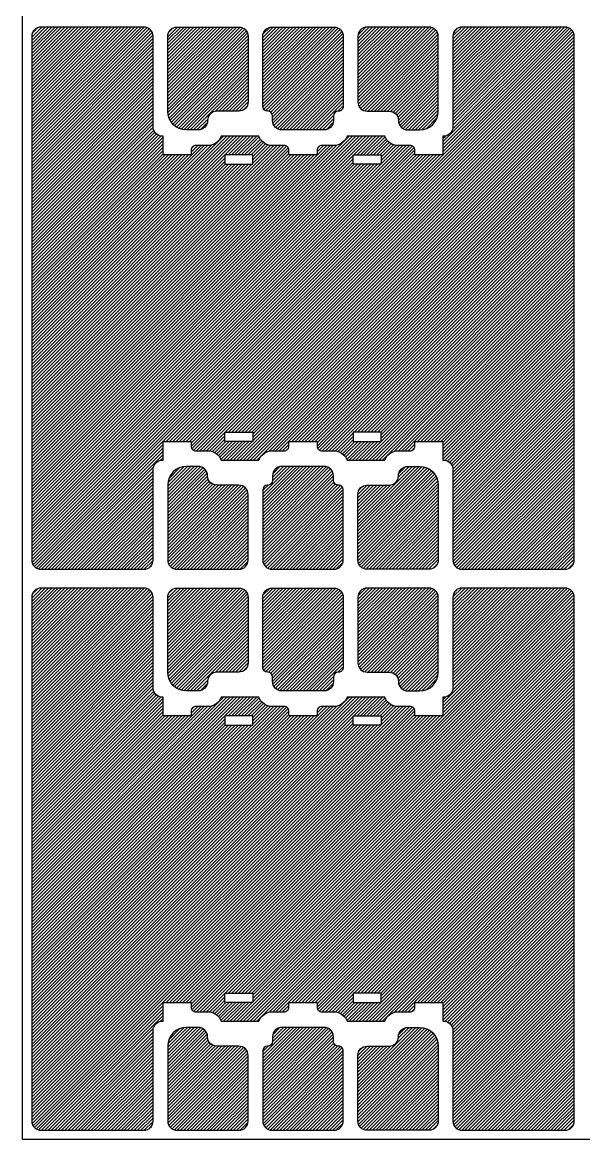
# Model space of a CAD drawing. Header units: inches. Extents: x 0 to 187, y 0 to 163.
# Drawn here: x 0 to 30, y 0 to 59.8 of the extents above; entities that cross this region are included whole.
import ezdxf

# ---------------------------------------------------------------- set-up
doc = ezdxf.new("R2010")
doc.units = ezdxf.units.IN
doc.header["$MEASUREMENT"] = 0
doc.layers.add('glassOutline', color=7, linetype='Continuous')
doc.layers.add('TC-etch-lines-chemical', color=1, linetype='Continuous')

msp = doc.modelspace()

# ---------------------------------------------------------------- hatches: boundary and pattern name
at = {"layer": 'TC-etch-lines-chemical'}
h = msp.add_hatch(dxfattribs=at)
h.set_pattern_fill('ANSI31', color=256, style=0)
h.set_pattern_definition([(45, (-7.3e-15, 30), (-0.0883883476483184, 0.0883883476483184), [])])
edge = h.paths.add_edge_path()
edge.add_arc((0.9999999999999856, 31.00000000000001), 0.4999999999999997, 180, 270)
edge.add_line((0.9999999999999853, 30.50000000000001), (6.489999999998689, 30.5))
edge.add_arc((6.48999999999869, 31), 0.5, 270, 360)
edge.add_line((6.98999999999869, 31), (6.989999999998693, 35.83885572853004))
edge.add_arc((7.489999999998693, 35.83885572853004), 0.5, 90, 180, ccw=False)
edge.add_line((7.489999999998693, 36.33885572853004), (7.520002012284958, 36.33885572853004))
edge.add_line((7.520002012284958, 36.33885572853004), (7.520002012284962, 37.33885572853004))
edge.add_line((7.520002012284962, 37.33885572853004), (9.020002012284964, 37.33885572853004))
edge.add_line((9.020002012284964, 37.33885572853004), (9.020002012284964, 37.08885572853004))
edge.add_arc((9.270002124145792, 37.08885584039085), 0.2500001118608527, 180.0000256365994, 270.0001078869533)
edge.add_line((9.270002594891642, 36.83885572853044), (9.920002012281916, 36.8388557285324))
edge.add_arc((9.920002012284074, 36.08885572853241), 0.7499999999999916, 19.471220634298277, 90.00000000016479, ccw=False)
edge.add_line((10.62710879347145, 36.33885572853004), (12.6428932188135, 36.33885572853004))
edge.add_arc((13.35000000000088, 36.08885572853241), 0.7499999999999927, 89.99999999983521, 160.5287793657017, ccw=False)
edge.add_line((13.35000000000304, 36.8388557285324), (13.99999941739332, 36.83885572853044))
edge.add_arc((13.99999988813917, 37.08885584039085), 0.2500001118608492, 269.9998921130474, 359.9999743634015)
edge.add_line((14.24999999999999, 37.08885572853004), (14.24999999999999, 37.33885572853004))
edge.add_line((14.24999999999999, 37.33885572853004), (15.74999999999999, 37.33885572853004))
edge.add_line((15.74999999999999, 37.33885572853004), (15.75, 37.0888557285992))
edge.add_arc((16.00000006164092, 37.08885579024017), 0.2500000616409253, 180.0000141270651, 270.0000963774182)
edge.add_line((16.00000048216684, 36.83885572859959), (16.64999590772899, 36.83885614751178))
edge.add_arc((16.64999637147589, 36.08885612789521), 0.7500000196167245, 19.47118774470988, 90.00003542765239, ccw=False)
edge.add_line((17.35710331466589, 36.33885572853004), (19.37289258043118, 36.33885572853004))
edge.add_arc((20.07999936161857, 36.08885572853241), 0.7499999999999991, 89.99999999983481, 160.5287793657013, ccw=False)
edge.add_line((20.07999936162073, 36.8388557285324), (20.72999877901101, 36.83885572853044))
edge.add_arc((20.72999924975686, 37.08885584039085), 0.2500001118608492, 269.9998921130474, 359.9999743634015)
edge.add_line((20.97999936161768, 37.08885572853004), (20.97999936161768, 37.33885572853004))
edge.add_line((20.97999936161768, 37.33885572853004), (22.47999936161768, 37.33885572853004))
edge.add_line((22.47999936161768, 37.33885572853004), (22.47999936161768, 36.33885572853004))
edge.add_line((22.47999936161768, 36.33885572853004), (22.51000000000129, 36.33885572853004))
edge.add_arc((22.51000000000129, 35.83885572853004), 0.5000000000000001, 0, 90, ccw=False)
edge.add_line((23.01000000000129, 35.83885572853004), (23.01000000000129, 31))
edge.add_arc((23.51000000000129, 31), 0.5, 180, 270)
edge.add_line((23.51000000000129, 30.5), (29, 30.5))
edge.add_arc((29, 31), 0.5, 270, 360)
edge.add_line((29.5, 31), (29.5, 58.99999999999909))
edge.add_arc((29, 58.99999999999909), 0.5, 0, 90.00000000000001)
edge.add_line((29, 59.49999999999909), (23.51000000000129, 59.49999999999909))
edge.add_arc((23.51000000000129, 58.99999999999909), 0.5, 90, 180)
edge.add_line((23.01000000000129, 58.99999999999909), (23.01000000000129, 54.16114427146906))
edge.add_arc((22.51000000000129, 54.16114427146906), 0.5000000000000001, 270, 360, ccw=False)
edge.add_line((22.51000000000129, 53.66114427146906), (22.47999936161768, 53.66114427146906))
edge.add_line((22.47999936161768, 53.66114427146906), (22.47999936161768, 52.66114427146906))
edge.add_line((22.47999936161768, 52.66114427146906), (20.97999936161768, 52.66114427146906))
edge.add_line((20.97999936161768, 52.66114427146906), (20.97999936161768, 52.91114427146906))
edge.add_arc((20.72999924975686, 52.91114415960825), 0.2500001118608488, 2.5636598695e-05, 90.00010788695249)
edge.add_line((20.72999877901101, 53.16114427146865), (20.07999936162073, 53.16114427146669))
edge.add_arc((20.07999936161857, 53.91114427146669), 0.7499999999999996, 199.4712206342987, 270.00000000016524, ccw=False)
edge.add_line((19.37289258043118, 53.66114427146906), (17.35710331466589, 53.66114427146904))
edge.add_arc((16.64999637147589, 53.91114387210388), 0.7500000196167244, 269.99996457234766, 340.5288122552902, ccw=False)
edge.add_line((16.64999590772899, 53.1611438524873), (16.00000048216684, 53.1611442713995))
edge.add_arc((16.00000006164092, 52.91114420975893), 0.2500000616409265, 89.99990362258201, 179.9999858729351)
edge.add_line((15.75, 52.91114427139989), (15.74999999999999, 52.66114427146906))
edge.add_line((15.74999999999999, 52.66114427146906), (14.24999999999999, 52.66114427146906))
edge.add_line((14.24999999999999, 52.66114427146906), (14.24999999999999, 52.91114427146906))
edge.add_arc((13.99999988813917, 52.91114415960825), 0.2500001118608488, 2.5636598695e-05, 90.00010788695249)
edge.add_line((13.99999941739332, 53.16114427146865), (13.35000000000304, 53.16114427146669))
edge.add_arc((13.35000000000088, 53.91114427146668), 0.7499999999999933, 199.4712206342982, 270.00000000016485, ccw=False)
edge.add_line((12.6428932188135, 53.66114427146906), (10.62710879347145, 53.66114427146906))
edge.add_arc((9.920002012284074, 53.91114427146668), 0.749999999999992, 269.9999999998351, 340.5287793657017, ccw=False)
edge.add_line((9.920002012281916, 53.16114427146669), (9.270002594891642, 53.16114427146865))
edge.add_arc((9.270002124145792, 52.91114415960824), 0.2500001118608523, 89.9998921130465, 179.9999743634005)
edge.add_line((9.020002012284964, 52.91114427146906), (9.020002012284964, 52.66114427146906))
edge.add_line((9.020002012284964, 52.66114427146906), (7.520002012284962, 52.66114427146906))
edge.add_line((7.520002012284962, 52.66114427146906), (7.520002012284958, 53.66114427146906))
edge.add_line((7.520002012284958, 53.66114427146906), (7.489999999998693, 53.66114427146906))
edge.add_arc((7.489999999998693, 54.16114427146906), 0.5, 180, 270, ccw=False)
edge.add_line((6.989999999998693, 54.16114427146906), (6.98999999999869, 58.99999999999909))
edge.add_arc((6.48999999999869, 58.99999999999909), 0.5, 0, 90.00000000000001)
edge.add_line((6.48999999999869, 59.49999999999909), (0.9999999999999858, 59.49999999999908))
edge.add_arc((0.9999999999999856, 58.99999999999908), 0.4999999999999997, 90.00000000000004, 180)
edge.add_line((0.499999999999986, 58.99999999999908), (0.499999999999986, 31))
h.paths.add_polyline_path([(17.67999936869018, 52.66114427146885), (19.17999936869018, 52.66114427146885), (19.17999936869018, 52.16114427146885), (17.67999936869018, 52.16114427146885)], flags=16)
h.paths.add_polyline_path([(12.32000200521246, 52.66114427146885), (10.82000200521246, 52.66114427146885), (10.82000200521246, 52.16114427146885), (12.32000200521246, 52.16114427146885)], flags=16)
h.paths.add_polyline_path([(17.67999936869018, 37.33885572853024), (19.17999936869018, 37.33885572853024), (19.17999936869018, 37.83885572853024), (17.67999936869018, 37.83885572853024)], flags=16)
h.paths.add_polyline_path([(12.32000200521246, 37.33885572853024), (10.82000200521246, 37.33885572853024), (10.82000200521246, 37.83885572853024), (12.32000200521246, 37.83885572853024)], flags=16)
edge = h.paths.add_edge_path(flags=16)
edge.add_arc((8.270001516162278, 58.99999999999908), 0.4999999999999968, 89.9999999999996, 180.0000000000004, ccw=False)
edge.add_line((8.270001516162282, 59.49999999999908), (11.5699984838389, 59.49999999999908))
edge.add_arc((11.5699984838389, 58.99999999999908), 0.4999999999999979, 5.6101789198237384e-05, 90.00000000000023, ccw=False)
edge.add_line((12.06999848383866, 59.00000048957955), (12.07000191090191, 55.50000048957955))
edge.add_arc((11.57000191090215, 55.49999999999908), 0.5000000000000022, -89.99999999999972, 5.610178902770713e-05, ccw=False)
edge.add_line((11.57000191090215, 54.99999999999908), (10.3990978045425, 54.99999999999908))
edge.add_arc((10.3990978045425, 54.49999999999908), 0.5, 90.00000000000001, 180)
edge.add_arc((9.399097804542503, 54.49999999999908), 0.5, 270, 360, ccw=False)
edge.add_line((9.399097804542503, 53.99999999999908), (8.77000151616233, 53.99999999999908))
edge.add_arc((8.770001516162331, 54.99999999999908), 1.000000000000001, 180.0000000000006, 269.99999999999994, ccw=False)
edge.add_line((7.770001516162329, 54.99999999999907), (7.770001516162282, 58.99999999999908))
edge = h.paths.add_edge_path(flags=16)
edge.add_arc((21.7299984838377, 58.99999999999908), 0.5000000000000021, 359.999999999999, 450)
edge.add_line((21.7299984838377, 59.49999999999908), (18.43000151616108, 59.49999999999908))
edge.add_arc((18.43000151616108, 58.99999999999908), 0.5000000000000023, 90.00000000000009, 179.9999438982113)
edge.add_line((17.93000151616132, 59.00000048957954), (17.92999808909807, 55.50000048957954))
edge.add_arc((18.42999808909783, 55.49999999999908), 0.4999999999999978, 179.9999438982114, 270)
edge.add_line((18.42999808909783, 54.99999999999908), (19.60090219545748, 54.99999999999908))
edge.add_arc((19.60090219545748, 54.49999999999908), 0.5, 0, 90, ccw=False)
edge.add_arc((20.60090219545748, 54.49999999999908), 0.5, 180, 270)
edge.add_line((20.60090219545748, 53.99999999999908), (21.22999848383765, 53.99999999999908))
edge.add_arc((21.22999848383765, 54.99999999999908), 1.000000000000001, 270.0000000000001, 359.9999999999993)
edge.add_line((22.22999848383765, 54.99999999999907), (22.2299984838377, 58.99999999999907))
edge = h.paths.add_edge_path(flags=16)
edge.add_arc((8.270001516162282, 31.00000000000001), 0.5000000000000002, 179.9999999999992, 270)
edge.add_line((8.270001516162282, 30.50000000000001), (11.5699984838389, 30.50000000000001))
edge.add_arc((11.5699984838389, 31.00000000000001), 0.4999999999999997, 270, 359.9999438982114)
edge.add_line((12.06999848383866, 30.99999951041954), (12.07000191090191, 34.49999951041954))
edge.add_arc((11.57000191090215, 34.50000000000001), 0.5000000000000004, 359.9999438982114, 449.9999999999998)
edge.add_line((11.57000191090215, 35.00000000000001), (10.3990978045425, 35.00000000000001))
edge.add_arc((10.3990978045425, 35.50000000000001), 0.5, 180, 270, ccw=False)
edge.add_arc((9.399097804542503, 35.50000000000001), 0.5, 6.4e-15, 90)
edge.add_line((9.399097804542503, 36.00000000000001), (8.77000151616233, 36.00000000000001))
edge.add_arc((8.770001516162331, 35.00000000000001), 1.000000000000001, 90.00000000000006, 179.9999999999993)
edge.add_line((7.770001516162329, 35.00000000000001), (7.770001516162282, 31.00000000000001))
edge = h.paths.add_edge_path(flags=16)
edge.add_arc((21.7299984838377, 31.00000000000001), 0.5000000000000004, -90, 6.821210263296962e-13, ccw=False)
edge.add_line((21.7299984838377, 30.50000000000001), (18.43000151616108, 30.50000000000001))
edge.add_arc((18.43000151616108, 31.00000000000001), 0.5000000000000006, 180.0000561017888, 270.0000000000001, ccw=False)
edge.add_line((17.93000151616132, 30.99999951041955), (17.92999808909807, 34.49999951041954))
edge.add_arc((18.42999808909783, 34.50000000000001), 0.4999999999999996, 90, 180.0000561017888, ccw=False)
edge.add_line((18.42999808909783, 35.00000000000001), (19.60090219545748, 35.00000000000001))
edge.add_arc((19.60090219545748, 35.50000000000001), 0.5, 270, 360)
edge.add_arc((20.60090219545748, 35.50000000000001), 0.5, 90, 180, ccw=False)
edge.add_line((20.60090219545748, 36.00000000000001), (21.22999848383765, 36.00000000000001))
edge.add_arc((21.22999848383765, 35.00000000000001), 1.000000000000001, 6.821210263296962e-13, 89.99999999999989, ccw=False)
edge.add_line((22.22999848383765, 35.00000000000002), (22.2299984838377, 31.00000000000002))
edge = h.paths.add_edge_path(flags=16)
edge.add_line((13.12090420774245, 54.99999999999908), (13.10000151616267, 54.99999999999908))
edge.add_arc((13.10000151616267, 55.24999999999908), 0.2500000000000015, 180.0000000000008, 269.99999999999966, ccw=False)
edge.add_line((12.85000151616267, 55.24999999999908), (12.85000151616263, 58.99999999999906))
edge.add_arc((13.35000151616263, 58.99999999999908), 0.5000000000000021, 90.00000000000023, 180.000000000001, ccw=False)
edge.add_line((13.35000151616263, 59.49999999999908), (16.64999848383925, 59.49999999999908))
edge.add_arc((16.64999848383925, 58.99999999999908), 0.5000000000000023, 5.610178880033345e-05, 89.99999999999989, ccw=False)
edge.add_line((17.14999848383901, 59.00000048957954), (17.15000215569273, 55.25000024478932))
edge.add_arc((16.90000215569285, 55.24999999999908), 0.2500000000000032, -89.9999999999992, 5.6101789709828154e-05, ccw=False)
edge.add_line((16.90000215569285, 54.99999999999908), (16.87909216977515, 54.99999999999908))
edge.add_arc((16.87909216977515, 54.74999999999908), 0.2500000000000003, 90.00000000000009, 180)
edge.add_line((16.62909216977515, 54.74999999999908), (16.62909216977515, 54.49999999999908))
edge.add_arc((16.12909216977515, 54.49999999999908), 0.5, 270, 360, ccw=False)
edge.add_line((16.12909216977515, 53.99999999999908), (13.87090420774245, 53.99999999999908))
edge.add_arc((13.87090420774245, 54.49999999999908), 0.5, 180, 270, ccw=False)
edge.add_line((13.37090420774245, 54.49999999999908), (13.37090420774245, 54.74999999999908))
edge.add_arc((13.12090420774245, 54.74999999999908), 0.25, 6.4e-15, 90)
edge = h.paths.add_edge_path(flags=16)
edge.add_line((13.12090420774245, 35.00000000000001), (13.10000151616267, 35.00000000000001))
edge.add_arc((13.10000151616267, 34.75000000000001), 0.2499999999999997, 89.99999999999994, 179.9999999999994)
edge.add_line((12.85000151616267, 34.75000000000001), (12.85000151616263, 31.00000000000002))
edge.add_arc((13.35000151616263, 31.00000000000001), 0.5000000000000004, 179.9999999999992, 270)
edge.add_line((13.35000151616263, 30.50000000000001), (16.64999848383925, 30.50000000000001))
edge.add_arc((16.64999848383925, 31.00000000000001), 0.5000000000000006, 269.9999999999999, 359.9999438982112)
edge.add_line((17.14999848383901, 30.99999951041955), (17.15000215569273, 34.74999975520977))
edge.add_arc((16.90000215569285, 34.75000000000001), 0.2499999999999996, 359.999943898211, 450)
edge.add_line((16.90000215569285, 35.00000000000001), (16.87909216977515, 35.00000000000001))
edge.add_arc((16.87909216977515, 35.25000000000001), 0.2500000000000003, 180.0000000000002, 269.9999999999999, ccw=False)
edge.add_line((16.62909216977515, 35.25000000000001), (16.62909216977515, 35.50000000000001))
edge.add_arc((16.12909216977515, 35.50000000000001), 0.5, 6.4e-15, 90)
edge.add_line((16.12909216977515, 36.00000000000001), (13.87090420774245, 36.00000000000001))
edge.add_arc((13.87090420774245, 35.50000000000001), 0.5, 90.00000000000001, 180)
edge.add_line((13.37090420774245, 35.50000000000001), (13.37090420774245, 35.25000000000001))
edge.add_arc((13.12090420774245, 35.25000000000001), 0.25, 270, 360, ccw=False)
h = msp.add_hatch(dxfattribs=at)
h.set_pattern_fill('ANSI31', color=256, style=0)
h.set_pattern_definition([(45, (0, 0), (-0.0883883476483184, 0.0883883476483184), [])])
edge = h.paths.add_edge_path()
edge.add_arc((0.9999999999999929, 1.000000000000007), 0.4999999999999997, 180, 270)
edge.add_line((0.9999999999999927, 0.5000000000000071), (6.489999999998697, 0.5))
edge.add_arc((6.489999999998697, 1), 0.5, 270, 360)
edge.add_line((6.989999999998697, 1), (6.9899999999987, 5.838855728530032))
edge.add_arc((7.4899999999987, 5.838855728530032), 0.5, 90, 180, ccw=False)
edge.add_line((7.4899999999987, 6.338855728530032), (7.520002012284965, 6.338855728530032))
edge.add_line((7.520002012284965, 6.338855728530032), (7.520002012284969, 7.338855728530035))
edge.add_line((7.520002012284969, 7.338855728530035), (9.020002012284971, 7.338855728530032))
edge.add_line((9.020002012284971, 7.338855728530032), (9.020002012284971, 7.088855728530032))
edge.add_arc((9.2700021241458, 7.08885584039085), 0.2500001118608527, 180.0000256365994, 270.0001078869533)
edge.add_line((9.270002594891649, 6.83885572853044), (9.920002012281923, 6.838855728532404))
edge.add_arc((9.920002012284082, 6.088855728532412), 0.7499999999999916, 19.471220634298277, 90.00000000016479, ccw=False)
edge.add_line((10.62710879347146, 6.338855728530035), (12.64289321881351, 6.338855728530035))
edge.add_arc((13.35000000000089, 6.088855728532411), 0.7499999999999927, 89.99999999983521, 160.5287793657017, ccw=False)
edge.add_line((13.35000000000305, 6.838855728532404), (13.99999941739333, 6.83885572853044))
edge.add_arc((13.99999988813918, 7.088855840390846), 0.2500001118608492, 269.9998921130474, 359.9999743634015)
edge.add_line((14.25, 7.088855728530032), (14.25, 7.338855728530032))
edge.add_line((14.25, 7.338855728530032), (15.75, 7.338855728530035))
edge.add_line((15.75, 7.338855728530035), (15.75000000000001, 7.088855728599199))
edge.add_arc((16.00000006164093, 7.088855790240165), 0.2500000616409253, 180.0000141270651, 270.0000963774182)
edge.add_line((16.00000048216685, 6.838855728599593), (16.649995907729, 6.838856147511787))
edge.add_arc((16.6499963714759, 6.088856127895205), 0.7500000196167245, 19.47118774470988, 90.00003542765239, ccw=False)
edge.add_line((17.3571033146659, 6.338855728530045), (19.37289258043119, 6.338855728530035))
edge.add_arc((20.07999936161858, 6.088855728532405), 0.7499999999999991, 89.99999999983481, 160.5287793657013, ccw=False)
edge.add_line((20.07999936162074, 6.838855728532404), (20.72999877901102, 6.83885572853044))
edge.add_arc((20.72999924975687, 7.088855840390846), 0.2500001118608492, 269.9998921130474, 359.9999743634015)
edge.add_line((20.97999936161769, 7.088855728530032), (20.97999936161769, 7.338855728530032))
edge.add_line((20.97999936161769, 7.338855728530032), (22.47999936161769, 7.338855728530035))
edge.add_line((22.47999936161769, 7.338855728530035), (22.47999936161769, 6.338855728530032))
edge.add_line((22.47999936161769, 6.338855728530032), (22.5100000000013, 6.338855728530032))
edge.add_arc((22.5100000000013, 5.838855728530032), 0.5000000000000001, 0, 90, ccw=False)
edge.add_line((23.0100000000013, 5.838855728530032), (23.0100000000013, 0.9999999999999964))
edge.add_arc((23.5100000000013, 0.9999999999999964), 0.5, 180, 270)
edge.add_line((23.5100000000013, 0.4999999999999964), (29.00000000000001, 0.5))
edge.add_arc((29.00000000000001, 1), 0.5, 270, 360)
edge.add_line((29.50000000000001, 1), (29.50000000000001, 28.99999999999909))
edge.add_arc((29.00000000000001, 28.99999999999909), 0.5, 0, 90.00000000000001)
edge.add_line((29.00000000000001, 29.49999999999909), (23.5100000000013, 29.49999999999909))
edge.add_arc((23.5100000000013, 28.99999999999909), 0.5, 90, 180)
edge.add_line((23.0100000000013, 28.99999999999909), (23.0100000000013, 24.16114427146906))
edge.add_arc((22.5100000000013, 24.16114427146906), 0.5000000000000001, 270, 360, ccw=False)
edge.add_line((22.5100000000013, 23.66114427146906), (22.47999936161769, 23.66114427146906))
edge.add_line((22.47999936161769, 23.66114427146906), (22.47999936161769, 22.66114427146906))
edge.add_line((22.47999936161769, 22.66114427146906), (20.97999936161769, 22.66114427146906))
edge.add_line((20.97999936161769, 22.66114427146906), (20.97999936161769, 22.91114427146906))
edge.add_arc((20.72999924975687, 22.91114415960825), 0.2500001118608488, 2.5636598695e-05, 90.00010788695249)
edge.add_line((20.72999877901102, 23.16114427146865), (20.07999936162074, 23.16114427146669))
edge.add_arc((20.07999936161858, 23.91114427146669), 0.7499999999999996, 199.4712206342987, 270.00000000016524, ccw=False)
edge.add_line((19.37289258043119, 23.66114427146906), (17.3571033146659, 23.66114427146904))
edge.add_arc((16.6499963714759, 23.91114387210388), 0.7500000196167244, 269.99996457234766, 340.5288122552902, ccw=False)
edge.add_line((16.649995907729, 23.1611438524873), (16.00000048216685, 23.1611442713995))
edge.add_arc((16.00000006164093, 22.91114420975893), 0.2500000616409265, 89.99990362258201, 179.9999858729351)
edge.add_line((15.75000000000001, 22.91114427139989), (15.75, 22.66114427146906))
edge.add_line((15.75, 22.66114427146906), (14.25, 22.66114427146906))
edge.add_line((14.25, 22.66114427146906), (14.25, 22.91114427146906))
edge.add_arc((13.99999988813918, 22.91114415960825), 0.2500001118608488, 2.5636598695e-05, 90.00010788695249)
edge.add_line((13.99999941739333, 23.16114427146865), (13.35000000000305, 23.16114427146669))
edge.add_arc((13.35000000000089, 23.91114427146668), 0.7499999999999933, 199.4712206342982, 270.00000000016485, ccw=False)
edge.add_line((12.64289321881351, 23.66114427146906), (10.62710879347146, 23.66114427146906))
edge.add_arc((9.920002012284082, 23.91114427146668), 0.749999999999992, 269.9999999998351, 340.5287793657017, ccw=False)
edge.add_line((9.920002012281923, 23.16114427146669), (9.270002594891649, 23.16114427146865))
edge.add_arc((9.2700021241458, 22.91114415960824), 0.2500001118608523, 89.9998921130465, 179.9999743634005)
edge.add_line((9.020002012284971, 22.91114427146906), (9.020002012284971, 22.66114427146906))
edge.add_line((9.020002012284971, 22.66114427146906), (7.520002012284969, 22.66114427146906))
edge.add_line((7.520002012284969, 22.66114427146906), (7.520002012284965, 23.66114427146906))
edge.add_line((7.520002012284965, 23.66114427146906), (7.4899999999987, 23.66114427146906))
edge.add_arc((7.4899999999987, 24.16114427146906), 0.5, 180, 270, ccw=False)
edge.add_line((6.9899999999987, 24.16114427146906), (6.989999999998697, 28.99999999999909))
edge.add_arc((6.489999999998697, 28.99999999999909), 0.5, 0, 90.00000000000001)
edge.add_line((6.489999999998697, 29.49999999999909), (0.9999999999999929, 29.49999999999908))
edge.add_arc((0.9999999999999929, 28.99999999999908), 0.4999999999999997, 90.00000000000004, 180)
edge.add_line((0.4999999999999933, 28.99999999999908), (0.4999999999999933, 1.000000000000007))
h.paths.add_polyline_path([(17.67999936869019, 22.66114427146885), (19.17999936869019, 22.66114427146885), (19.17999936869019, 22.16114427146885), (17.67999936869019, 22.16114427146885)], flags=16)
h.paths.add_polyline_path([(12.32000200521247, 22.66114427146885), (10.82000200521247, 22.66114427146885), (10.82000200521247, 22.16114427146885), (12.32000200521247, 22.16114427146885)], flags=16)
h.paths.add_polyline_path([(17.67999936869019, 7.338855728530241), (19.17999936869019, 7.338855728530241), (19.17999936869019, 7.838855728530241), (17.67999936869019, 7.838855728530241)], flags=16)
h.paths.add_polyline_path([(12.32000200521247, 7.338855728530241), (10.82000200521247, 7.338855728530241), (10.82000200521247, 7.838855728530241), (12.32000200521247, 7.838855728530241)], flags=16)
edge = h.paths.add_edge_path(flags=16)
edge.add_arc((8.270001516162285, 28.99999999999908), 0.4999999999999968, 89.9999999999996, 180.0000000000004, ccw=False)
edge.add_line((8.270001516162289, 29.49999999999908), (11.56999848383891, 29.49999999999908))
edge.add_arc((11.56999848383891, 28.99999999999908), 0.4999999999999979, 5.6101789198237384e-05, 90.00000000000023, ccw=False)
edge.add_line((12.06999848383867, 29.00000048957955), (12.07000191090192, 25.50000048957955))
edge.add_arc((11.57000191090216, 25.49999999999908), 0.5000000000000022, -89.99999999999972, 5.610178902770713e-05, ccw=False)
edge.add_line((11.57000191090216, 24.99999999999908), (10.39909780454251, 24.99999999999908))
edge.add_arc((10.39909780454251, 24.49999999999908), 0.5, 90.00000000000001, 180)
edge.add_arc((9.39909780454251, 24.49999999999908), 0.5, 270, 360, ccw=False)
edge.add_line((9.39909780454251, 23.99999999999908), (8.770001516162337, 23.99999999999908))
edge.add_arc((8.770001516162338, 24.99999999999908), 1.000000000000001, 180.0000000000006, 269.99999999999994, ccw=False)
edge.add_line((7.770001516162337, 24.99999999999907), (7.770001516162289, 28.99999999999908))
edge = h.paths.add_edge_path(flags=16)
edge.add_arc((21.72999848383771, 28.99999999999908), 0.5000000000000021, 359.999999999999, 450)
edge.add_line((21.72999848383771, 29.49999999999908), (18.43000151616109, 29.49999999999908))
edge.add_arc((18.43000151616109, 28.99999999999908), 0.5000000000000023, 90.00000000000009, 179.9999438982113)
edge.add_line((17.93000151616133, 29.00000048957954), (17.92999808909808, 25.50000048957954))
edge.add_arc((18.42999808909784, 25.49999999999908), 0.4999999999999978, 179.9999438982114, 270)
edge.add_line((18.42999808909784, 24.99999999999908), (19.60090219545749, 24.99999999999908))
edge.add_arc((19.60090219545749, 24.49999999999908), 0.5, 0, 90, ccw=False)
edge.add_arc((20.60090219545749, 24.49999999999908), 0.5, 180, 270)
edge.add_line((20.60090219545749, 23.99999999999908), (21.22999848383766, 23.99999999999908))
edge.add_arc((21.22999848383766, 24.99999999999908), 1.000000000000001, 270.0000000000001, 359.9999999999993)
edge.add_line((22.22999848383766, 24.99999999999907), (22.22999848383771, 28.99999999999907))
edge = h.paths.add_edge_path(flags=16)
edge.add_arc((8.270001516162289, 1.000000000000007), 0.5000000000000002, 179.9999999999992, 270)
edge.add_line((8.270001516162289, 0.5000000000000071), (11.56999848383891, 0.5000000000000071))
edge.add_arc((11.56999848383891, 1.000000000000007), 0.4999999999999997, 270, 359.9999438982114)
edge.add_line((12.06999848383867, 0.999999510419542), (12.07000191090192, 4.499999510419542))
edge.add_arc((11.57000191090216, 4.500000000000006), 0.5000000000000004, 359.9999438982114, 449.9999999999998)
edge.add_line((11.57000191090216, 5.000000000000007), (10.39909780454251, 5.000000000000007))
edge.add_arc((10.39909780454251, 5.500000000000007), 0.5, 180, 270, ccw=False)
edge.add_arc((9.39909780454251, 5.500000000000007), 0.5, 6.4e-15, 90)
edge.add_line((9.39909780454251, 6.000000000000007), (8.770001516162337, 6.000000000000007))
edge.add_arc((8.770001516162338, 5.000000000000006), 1.000000000000001, 90.00000000000006, 179.9999999999993)
edge.add_line((7.770001516162337, 5.000000000000018), (7.770001516162289, 1.000000000000014))
edge = h.paths.add_edge_path(flags=16)
edge.add_arc((21.72999848383771, 1.000000000000011), 0.5000000000000004, -90, 6.821210263296962e-13, ccw=False)
edge.add_line((21.72999848383771, 0.5000000000000107), (18.43000151616109, 0.5000000000000107))
edge.add_arc((18.43000151616109, 1.000000000000011), 0.5000000000000006, 180.0000561017888, 270.0000000000001, ccw=False)
edge.add_line((17.93000151616133, 0.9999995104195456), (17.92999808909808, 4.499999510419546))
edge.add_arc((18.42999808909784, 4.500000000000011), 0.4999999999999996, 90, 180.0000561017888, ccw=False)
edge.add_line((18.42999808909784, 5.000000000000011), (19.60090219545749, 5.000000000000011))
edge.add_arc((19.60090219545749, 5.500000000000011), 0.5, 270, 360)
edge.add_arc((20.60090219545749, 5.500000000000011), 0.5, 90, 180, ccw=False)
edge.add_line((20.60090219545749, 6.000000000000011), (21.22999848383766, 6.000000000000011))
edge.add_arc((21.22999848383766, 5.00000000000001), 1.000000000000001, 6.821210263296962e-13, 89.99999999999989, ccw=False)
edge.add_line((22.22999848383766, 5.000000000000021), (22.22999848383771, 1.000000000000018))
edge = h.paths.add_edge_path(flags=16)
edge.add_line((13.12090420774246, 24.99999999999908), (13.10000151616268, 24.99999999999908))
edge.add_arc((13.10000151616268, 25.24999999999908), 0.2500000000000015, 180.0000000000008, 269.99999999999966, ccw=False)
edge.add_line((12.85000151616268, 25.24999999999908), (12.85000151616264, 28.99999999999907))
edge.add_arc((13.35000151616264, 28.99999999999908), 0.5000000000000021, 90.00000000000023, 180.000000000001, ccw=False)
edge.add_line((13.35000151616264, 29.49999999999908), (16.64999848383926, 29.49999999999908))
edge.add_arc((16.64999848383926, 28.99999999999908), 0.5000000000000023, 5.610178880033345e-05, 89.99999999999989, ccw=False)
edge.add_line((17.14999848383902, 29.00000048957954), (17.15000215569274, 25.25000024478932))
edge.add_arc((16.90000215569286, 25.24999999999908), 0.2500000000000032, -89.9999999999992, 5.6101789709828154e-05, ccw=False)
edge.add_line((16.90000215569286, 24.99999999999908), (16.87909216977516, 24.99999999999908))
edge.add_arc((16.87909216977516, 24.74999999999908), 0.2500000000000003, 90.00000000000009, 180)
edge.add_line((16.62909216977516, 24.74999999999908), (16.62909216977516, 24.49999999999908))
edge.add_arc((16.12909216977516, 24.49999999999908), 0.5, 270, 360, ccw=False)
edge.add_line((16.12909216977516, 23.99999999999908), (13.87090420774246, 23.99999999999908))
edge.add_arc((13.87090420774246, 24.49999999999908), 0.5, 180, 270, ccw=False)
edge.add_line((13.37090420774246, 24.49999999999908), (13.37090420774246, 24.74999999999908))
edge.add_arc((13.12090420774246, 24.74999999999908), 0.25, 6.4e-15, 90)
edge = h.paths.add_edge_path(flags=16)
edge.add_line((13.12090420774246, 5.000000000000011), (13.10000151616268, 5.000000000000011))
edge.add_arc((13.10000151616268, 4.750000000000011), 0.2499999999999997, 89.99999999999994, 179.9999999999994)
edge.add_line((12.85000151616268, 4.750000000000014), (12.85000151616264, 1.000000000000018))
edge.add_arc((13.35000151616264, 1.000000000000011), 0.5000000000000004, 179.9999999999992, 270)
edge.add_line((13.35000151616264, 0.5000000000000107), (16.64999848383926, 0.5000000000000107))
edge.add_arc((16.64999848383926, 1.000000000000011), 0.5000000000000006, 269.9999999999999, 359.9999438982112)
edge.add_line((17.14999848383902, 0.9999995104195456), (17.15000215569274, 4.749999755209775))
edge.add_arc((16.90000215569286, 4.750000000000007), 0.2499999999999996, 359.999943898211, 450)
edge.add_line((16.90000215569286, 5.000000000000007), (16.87909216977516, 5.000000000000007))
edge.add_arc((16.87909216977516, 5.250000000000007), 0.2500000000000003, 180.0000000000002, 269.9999999999999, ccw=False)
edge.add_line((16.62909216977516, 5.250000000000007), (16.62909216977516, 5.500000000000011))
edge.add_arc((16.12909216977516, 5.500000000000011), 0.5, 6.4e-15, 90)
edge.add_line((16.12909216977516, 6.000000000000011), (13.87090420774246, 6.000000000000011))
edge.add_arc((13.87090420774246, 5.500000000000011), 0.5, 90.00000000000001, 180)
edge.add_line((13.37090420774246, 5.500000000000011), (13.37090420774246, 5.250000000000011))
edge.add_arc((13.12090420774246, 5.250000000000011), 0.25, 270, 360, ccw=False)

# ---------------------------------------------------------------- linework, layer by layer
at = {"layer": 'glassOutline'}
msp.add_lwpolyline([(0, 0), (0, 150), (150, 150), (150, 0)], close=True, dxfattribs=at)
at = {"layer": 'TC-etch-lines-chemical'}
for points in [[(0.499999999999986, 31.00000000000001, 0.4142135623730951), (0.9999999999999853, 30.50000000000001), (6.48999999999869, 30.5, 0.4142135623730951), (6.98999999999869, 31), (6.989999999998693, 35.83885572853004, -0.4142135623730951), (7.489999999998693, 36.33885572853004), (7.520002012284958, 36.33885572853004), (7.520002012284962, 37.33885572853004), (9.020002012284964, 37.33885572853004), (9.020002012284964, 37.08885572853004, 0.414213982832939), (9.270002594891642, 36.83885572853044), (9.920002012281916, 36.8388557285324, -0.3178372451974987), (10.62710879347145, 36.33885572853004), (12.6428932188135, 36.33885572853004, -0.3178372451974987), (13.35000000000304, 36.8388557285324), (13.99999941739332, 36.83885572853044, 0.414213982832939), (14.24999999999999, 37.08885572853004), (14.24999999999999, 37.33885572853004), (15.74999999999999, 37.33885572853004), (15.75, 37.0888557285992, 0.4142139828329349), (16.00000048216684, 36.83885572859959), (16.64999590772899, 36.83885614751178, -0.3178375734001599), (17.35710331466589, 36.33885572853004), (19.37289258043118, 36.33885572853004, -0.3178372451974987), (20.07999936162073, 36.8388557285324), (20.72999877901101, 36.83885572853044, 0.414213982832939), (20.97999936161768, 37.08885572853004), (20.97999936161768, 37.33885572853004), (22.47999936161768, 37.33885572853004), (22.47999936161768, 36.33885572853004), (22.51000000000129, 36.33885572853004, -0.4142135623730949), (23.01000000000129, 35.83885572853004), (23.01000000000129, 31, 0.4142135623730951), (23.51000000000129, 30.5), (29, 30.5, 0.4142135623730951), (29.5, 31), (29.5, 58.99999999999909, 0.4142135623730951), (29, 59.49999999999909), (23.51000000000129, 59.49999999999909, 0.4142135623730951), (23.01000000000129, 58.99999999999909), (23.01000000000129, 54.16114427146906, -0.4142135623730949), (22.51000000000129, 53.66114427146906), (22.47999936161768, 53.66114427146906), (22.47999936161768, 52.66114427146906), (20.97999936161768, 52.66114427146906), (20.97999936161768, 52.91114427146906, 0.414213982832939), (20.72999877901101, 53.16114427146865), (20.07999936162073, 53.16114427146669, -0.3178372451974987), (19.37289258043118, 53.66114427146906), (17.35710331466589, 53.66114427146904, -0.3178375734001599), (16.64999590772899, 53.1611438524873), (16.00000048216684, 53.1611442713995, 0.4142139828329349), (15.75, 52.91114427139989), (15.74999999999999, 52.66114427146906), (14.24999999999999, 52.66114427146906), (14.24999999999999, 52.91114427146906, 0.414213982832939), (13.99999941739332, 53.16114427146865), (13.35000000000304, 53.16114427146669, -0.3178372451974987), (12.6428932188135, 53.66114427146906), (10.62710879347145, 53.66114427146906, -0.3178372451974987), (9.920002012281916, 53.16114427146669), (9.270002594891642, 53.16114427146865, 0.414213982832939), (9.020002012284964, 52.91114427146906), (9.020002012284964, 52.66114427146906), (7.520002012284962, 52.66114427146906), (7.520002012284958, 53.66114427146906), (7.489999999998693, 53.66114427146906, -0.4142135623730951), (6.989999999998693, 54.16114427146906), (6.98999999999869, 58.99999999999909, 0.4142135623730951), (6.48999999999869, 59.49999999999909), (0.9999999999999853, 59.49999999999908, 0.4142135623730951), (0.499999999999986, 58.99999999999908)], [(7.770001516162282, 58.99999999999908, -0.4142135623730988), (8.270001516162282, 59.49999999999908), (11.5699984838389, 59.49999999999908, -0.4142132755835279), (12.06999848383866, 59.00000048957955), (12.07000191090191, 55.50000048957955, -0.4142138491627201), (11.57000191090215, 54.99999999999908), (10.3990978045425, 54.99999999999908, 0.414213562373095), (9.899097804542503, 54.49999999999908, -0.414213562373095), (9.399097804542503, 53.99999999999908), (8.77000151616233, 53.99999999999908, -0.4142135623730914), (7.770001516162329, 54.99999999999907)], [(13.12090420774245, 54.99999999999908), (13.10000151616267, 54.99999999999908, -0.4142135623730916), (12.85000151616267, 55.24999999999908), (12.85000151616263, 58.99999999999907, -0.4142135623730988), (13.35000151616263, 59.49999999999908), (16.64999848383925, 59.49999999999908, -0.4142132755835279), (17.14999848383901, 59.00000048957954), (17.15000215569273, 55.25000024478932, -0.4142138491627204), (16.90000215569285, 54.99999999999908), (16.87909216977515, 54.99999999999908, 0.4142135623730942), (16.62909216977515, 54.74999999999908), (16.62909216977515, 54.49999999999908, -0.414213562373095), (16.12909216977515, 53.99999999999908), (13.87090420774245, 53.99999999999908, -0.414213562373095), (13.37090420774245, 54.49999999999908), (13.37090420774245, 54.74999999999908, 0.414213562373095)], [(22.2299984838377, 58.99999999999907, 0.4142135623730988), (21.7299984838377, 59.49999999999908), (18.43000151616108, 59.49999999999908, 0.4142132755835279), (17.93000151616132, 59.00000048957954), (17.92999808909807, 55.50000048957954, 0.4142138491627201), (18.42999808909783, 54.99999999999908), (19.60090219545748, 54.99999999999908, -0.414213562373095), (20.10090219545748, 54.49999999999908, 0.414213562373095), (20.60090219545748, 53.99999999999908), (21.22999848383765, 53.99999999999908, 0.4142135623730914), (22.22999848383765, 54.99999999999907)], [(7.770001516162282, 31.00000000000001, 0.4142135623730988), (8.270001516162282, 30.50000000000001), (11.5699984838389, 30.50000000000001, 0.4142132755835279), (12.06999848383866, 30.99999951041954), (12.07000191090191, 34.49999951041954, 0.4142138491627201), (11.57000191090215, 35.00000000000001), (10.3990978045425, 35.00000000000001, -0.414213562373095), (9.899097804542503, 35.50000000000001, 0.414213562373095), (9.399097804542503, 36.00000000000001), (8.77000151616233, 36.00000000000001, 0.4142135623730914), (7.770001516162329, 35.00000000000001)], [(13.12090420774245, 35.00000000000001), (13.10000151616267, 35.00000000000001, 0.4142135623730916), (12.85000151616267, 34.75000000000001), (12.85000151616263, 31.00000000000002, 0.4142135623730988), (13.35000151616263, 30.50000000000001), (16.64999848383925, 30.50000000000001, 0.4142132755835279), (17.14999848383901, 30.99999951041955), (17.15000215569273, 34.74999975520977, 0.4142138491627204), (16.90000215569285, 35.00000000000001), (16.87909216977515, 35.00000000000001, -0.4142135623730942), (16.62909216977515, 35.25000000000001), (16.62909216977515, 35.50000000000001, 0.414213562373095), (16.12909216977515, 36.00000000000001), (13.87090420774245, 36.00000000000001, 0.414213562373095), (13.37090420774245, 35.50000000000001), (13.37090420774245, 35.25000000000001, -0.414213562373095)], [(22.2299984838377, 31.00000000000002, -0.4142135623730988), (21.7299984838377, 30.50000000000001), (18.43000151616108, 30.50000000000001, -0.4142132755835279), (17.93000151616132, 30.99999951041955), (17.92999808909807, 34.49999951041954, -0.4142138491627201), (18.42999808909783, 35.00000000000001), (19.60090219545748, 35.00000000000001, 0.414213562373095), (20.10090219545748, 35.50000000000001, -0.414213562373095), (20.60090219545748, 36.00000000000001), (21.22999848383765, 36.00000000000001, -0.4142135623730914), (22.22999848383765, 35.00000000000002)], [(0.4999999999999933, 1.000000000000007, 0.4142135623730951), (0.9999999999999927, 0.5000000000000071), (6.489999999998697, 0.5, 0.4142135623730951), (6.989999999998697, 1), (6.9899999999987, 5.838855728530032, -0.4142135623730951), (7.4899999999987, 6.338855728530032), (7.520002012284965, 6.338855728530032), (7.520002012284969, 7.338855728530035), (9.020002012284971, 7.338855728530032), (9.020002012284971, 7.088855728530032, 0.414213982832939), (9.270002594891649, 6.83885572853044), (9.920002012281923, 6.838855728532404, -0.3178372451974987), (10.62710879347146, 6.338855728530035), (12.64289321881351, 6.338855728530035, -0.3178372451974987), (13.35000000000305, 6.838855728532404), (13.99999941739333, 6.83885572853044, 0.414213982832939), (14.25, 7.088855728530032), (14.25, 7.338855728530032), (15.75, 7.338855728530035), (15.75000000000001, 7.088855728599199, 0.4142139828329349), (16.00000048216685, 6.838855728599593), (16.649995907729, 6.838856147511787, -0.3178375734001599), (17.3571033146659, 6.338855728530045), (19.37289258043119, 6.338855728530035, -0.3178372451974987), (20.07999936162074, 6.838855728532404), (20.72999877901102, 6.83885572853044, 0.414213982832939), (20.97999936161769, 7.088855728530032), (20.97999936161769, 7.338855728530032), (22.47999936161769, 7.338855728530035), (22.47999936161769, 6.338855728530032), (22.5100000000013, 6.338855728530032, -0.4142135623730949), (23.0100000000013, 5.838855728530032), (23.0100000000013, 0.9999999999999964, 0.4142135623730951), (23.5100000000013, 0.4999999999999964), (29.00000000000001, 0.5, 0.4142135623730951), (29.50000000000001, 1), (29.50000000000001, 28.99999999999909, 0.4142135623730951), (29.00000000000001, 29.49999999999909), (23.5100000000013, 29.49999999999909, 0.4142135623730951), (23.0100000000013, 28.99999999999909), (23.0100000000013, 24.16114427146906, -0.4142135623730949), (22.5100000000013, 23.66114427146906), (22.47999936161769, 23.66114427146906), (22.47999936161769, 22.66114427146906), (20.97999936161769, 22.66114427146906), (20.97999936161769, 22.91114427146906, 0.414213982832939), (20.72999877901102, 23.16114427146865), (20.07999936162074, 23.16114427146669, -0.3178372451974987), (19.37289258043119, 23.66114427146906), (17.3571033146659, 23.66114427146904, -0.3178375734001599), (16.649995907729, 23.1611438524873), (16.00000048216685, 23.1611442713995, 0.4142139828329349), (15.75000000000001, 22.91114427139989), (15.75, 22.66114427146906), (14.25, 22.66114427146906), (14.25, 22.91114427146906, 0.414213982832939), (13.99999941739333, 23.16114427146865), (13.35000000000305, 23.16114427146669, -0.3178372451974987), (12.64289321881351, 23.66114427146906), (10.62710879347146, 23.66114427146906, -0.3178372451974987), (9.920002012281923, 23.16114427146669), (9.270002594891649, 23.16114427146865, 0.414213982832939), (9.020002012284971, 22.91114427146906), (9.020002012284971, 22.66114427146906), (7.520002012284969, 22.66114427146906), (7.520002012284965, 23.66114427146906), (7.4899999999987, 23.66114427146906, -0.4142135623730951), (6.9899999999987, 24.16114427146906), (6.989999999998697, 28.99999999999909, 0.4142135623730951), (6.489999999998697, 29.49999999999909), (0.9999999999999927, 29.49999999999908, 0.4142135623730951), (0.4999999999999933, 28.99999999999908)], [(7.770001516162289, 28.99999999999908, -0.4142135623730988), (8.270001516162289, 29.49999999999908), (11.56999848383891, 29.49999999999908, -0.4142132755835279), (12.06999848383867, 29.00000048957955), (12.07000191090192, 25.50000048957955, -0.4142138491627201), (11.57000191090216, 24.99999999999908), (10.39909780454251, 24.99999999999908, 0.414213562373095), (9.89909780454251, 24.49999999999908, -0.414213562373095), (9.39909780454251, 23.99999999999908), (8.770001516162337, 23.99999999999908, -0.4142135623730914), (7.770001516162337, 24.99999999999907)], [(13.12090420774246, 24.99999999999908), (13.10000151616268, 24.99999999999908, -0.4142135623730916), (12.85000151616268, 25.24999999999908), (12.85000151616264, 28.99999999999907, -0.4142135623730988), (13.35000151616264, 29.49999999999908), (16.64999848383926, 29.49999999999908, -0.4142132755835279), (17.14999848383902, 29.00000048957954), (17.15000215569274, 25.25000024478932, -0.4142138491627204), (16.90000215569286, 24.99999999999908), (16.87909216977516, 24.99999999999908, 0.4142135623730942), (16.62909216977516, 24.74999999999908), (16.62909216977516, 24.49999999999908, -0.414213562373095), (16.12909216977516, 23.99999999999908), (13.87090420774246, 23.99999999999908, -0.414213562373095), (13.37090420774246, 24.49999999999908), (13.37090420774246, 24.74999999999908, 0.414213562373095)], [(22.22999848383771, 28.99999999999907, 0.4142135623730988), (21.72999848383771, 29.49999999999908), (18.43000151616109, 29.49999999999908, 0.4142132755835279), (17.93000151616133, 29.00000048957954), (17.92999808909808, 25.50000048957954, 0.4142138491627201), (18.42999808909784, 24.99999999999908), (19.60090219545749, 24.99999999999908, -0.414213562373095), (20.10090219545749, 24.49999999999908, 0.414213562373095), (20.60090219545749, 23.99999999999908), (21.22999848383766, 23.99999999999908, 0.4142135623730914), (22.22999848383766, 24.99999999999907)], [(7.770001516162289, 1.000000000000014, 0.4142135623730988), (8.270001516162289, 0.5000000000000071), (11.56999848383891, 0.5000000000000071, 0.4142132755835279), (12.06999848383867, 0.999999510419542), (12.07000191090192, 4.499999510419542, 0.4142138491627201), (11.57000191090216, 5.000000000000007), (10.39909780454251, 5.000000000000007, -0.414213562373095), (9.89909780454251, 5.500000000000007, 0.414213562373095), (9.39909780454251, 6.000000000000007), (8.770001516162337, 6.000000000000007, 0.4142135623730914), (7.770001516162337, 5.000000000000018)], [(13.12090420774246, 5.000000000000011), (13.10000151616268, 5.000000000000011, 0.4142135623730916), (12.85000151616268, 4.750000000000014), (12.85000151616264, 1.000000000000018, 0.4142135623730988), (13.35000151616264, 0.5000000000000107), (16.64999848383926, 0.5000000000000107, 0.4142132755835279), (17.14999848383902, 0.9999995104195456), (17.15000215569274, 4.749999755209775, 0.4142138491627204), (16.90000215569286, 5.000000000000007), (16.87909216977516, 5.000000000000007, -0.4142135623730942), (16.62909216977516, 5.250000000000007), (16.62909216977516, 5.500000000000011, 0.414213562373095), (16.12909216977516, 6.000000000000011), (13.87090420774246, 6.000000000000011, 0.414213562373095), (13.37090420774246, 5.500000000000011), (13.37090420774246, 5.250000000000011, -0.414213562373095)], [(22.22999848383771, 1.000000000000018, -0.4142135623730988), (21.72999848383771, 0.5000000000000107), (18.43000151616109, 0.5000000000000107, -0.4142132755835279), (17.93000151616133, 0.9999995104195456), (17.92999808909808, 4.499999510419546, -0.4142138491627201), (18.42999808909784, 5.000000000000011), (19.60090219545749, 5.000000000000011, 0.414213562373095), (20.10090219545749, 5.500000000000011, -0.414213562373095), (20.60090219545749, 6.000000000000011), (21.22999848383766, 6.000000000000011, -0.4142135623730914), (22.22999848383766, 5.000000000000021)]]:
    msp.add_lwpolyline(points, format="xyb", close=True, dxfattribs=at)
for points in [[(12.32000200521246, 52.66114427146885), (10.82000200521246, 52.66114427146885), (10.82000200521246, 52.16114427146885), (12.32000200521246, 52.16114427146885)], [(17.67999936869018, 52.66114427146885), (19.17999936869018, 52.66114427146885), (19.17999936869018, 52.16114427146885), (17.67999936869018, 52.16114427146885)], [(12.32000200521246, 37.33885572853024), (10.82000200521246, 37.33885572853024), (10.82000200521246, 37.83885572853024), (12.32000200521246, 37.83885572853024)], [(17.67999936869018, 37.33885572853024), (19.17999936869018, 37.33885572853024), (19.17999936869018, 37.83885572853024), (17.67999936869018, 37.83885572853024)], [(12.32000200521247, 22.66114427146885), (10.82000200521247, 22.66114427146885), (10.82000200521247, 22.16114427146885), (12.32000200521247, 22.16114427146885)], [(17.67999936869019, 22.66114427146885), (19.17999936869019, 22.66114427146885), (19.17999936869019, 22.16114427146885), (17.67999936869019, 22.16114427146885)], [(12.32000200521247, 7.338855728530241), (10.82000200521247, 7.338855728530241), (10.82000200521247, 7.838855728530241), (12.32000200521247, 7.838855728530241)], [(17.67999936869019, 7.338855728530241), (19.17999936869019, 7.338855728530241), (19.17999936869019, 7.838855728530241), (17.67999936869019, 7.838855728530241)]]:
    msp.add_lwpolyline(points, close=True, dxfattribs=at)

doc.saveas('drawing.dxf')
